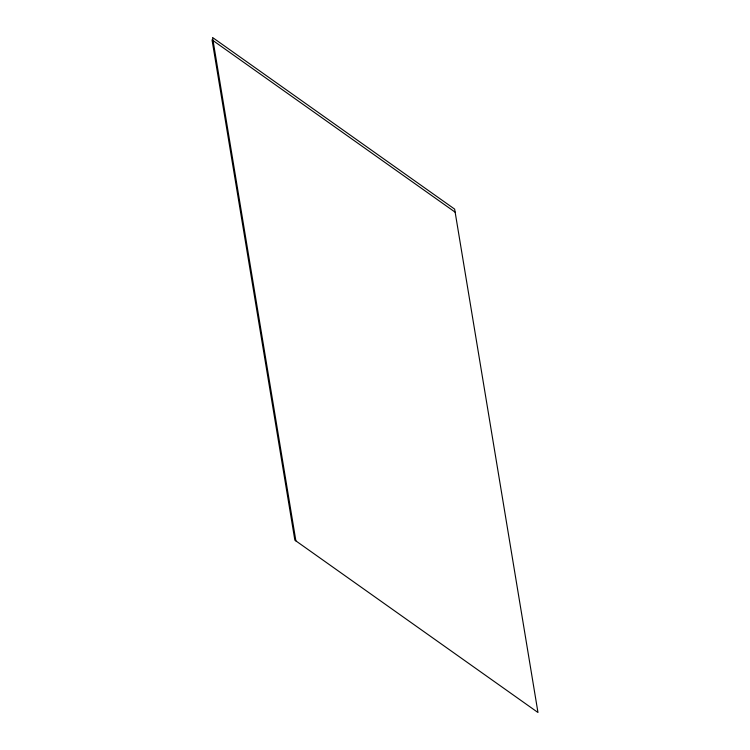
<?xml version="1.0" encoding="UTF-8"?>
<svg xmlns="http://www.w3.org/2000/svg" width="750" height="750" viewBox="0 0 750 750"><rect width="100%" height="100%" fill="white"/><g stroke="black" fill="none" stroke-linecap="round" stroke-linejoin="round"><path stroke-width="1.12" d="M455.147 212.184L212.025 39.853L294.853 540.159L537.975 712.5L454.631 209.109L212.55 37.5L295.884 540.891"/></g></svg>
